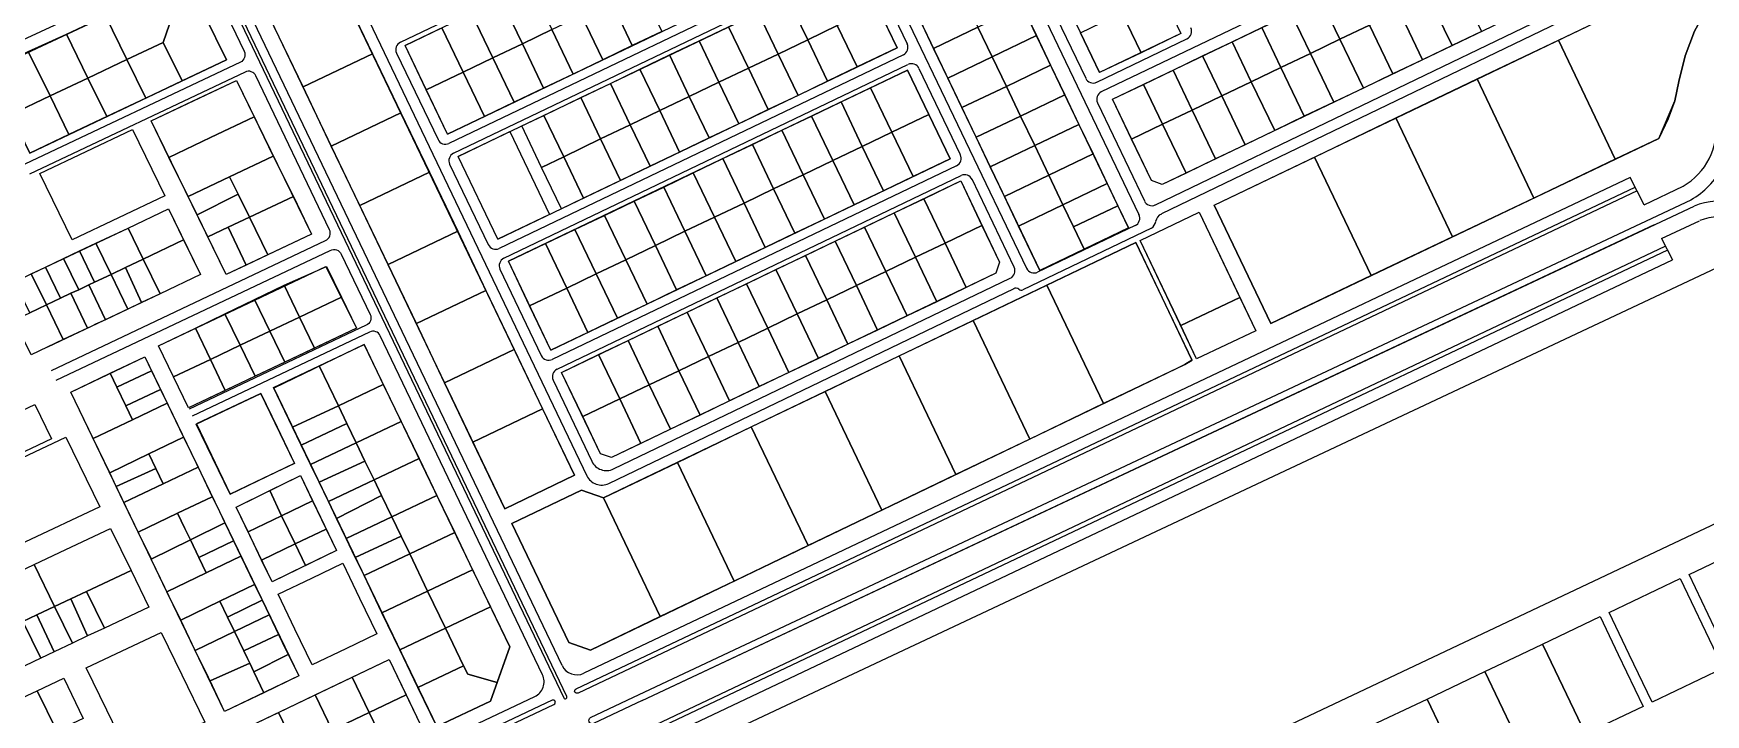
# Model space of a CAD drawing. Header units: metres. Extents: x 678805 to 1359287, y 2747329 to 5497370.
# Drawn here: x 679315 to 680335, y 2747953 to 2748369 of the extents above; entities that cross this region are included whole.
import ezdxf

# ---------------------------------------------------------------- set-up
doc = ezdxf.new("R2010")
doc.units = ezdxf.units.M
for name, color, linetype in [('00_XREF_TWQ_URBAN CONTEXT', 7, 'Continuous'), ('XREF_MON_EIT SUPPORT$0$L-Límite Acera', 9, 'Continuous'), ('XREF_MON_EIT SUPPORT$0$L-Límite Parcela', 5, 'Continuous'), ('XREF_MON_URBAN CONTEXT$0$Parcel', 7, 'Continuous'), ('XREF_MON_URBAN CONTEXT$0$XREF_MON_EIT SUPPORT', 7, 'Continuous')]:
    doc.layers.add(name, color=color, linetype=linetype)

# ---------------------------------------------------------------- blocks, each defined once
blk = doc.blocks.new('XREF_MON_EIT SUPPORT')
at = {"layer": 'XREF_MON_EIT SUPPORT$0$L-Límite Acera'}
for p, q in [((679833.7, 2748584.1), (679989.8, 2748258.2)), ((679921.3, 2748225.4), (679765.2, 2748551.3)), ((679872.4, 2748518.4), (679957.3, 2748341.3)), ((679539.3, 2748363.3), (679785.8, 2748481.4)), ((680245.7, 2748466.6), (679966.8, 2748333)), ((679497.6, 2748423.4), (679653, 2748099)), ((679571.7, 2748295.6), (679818.2, 2748413.7)), ((679637.9, 2747983.3), (679440.3, 2748395.9)), ((679999.8, 2748264.1), (680251.7, 2748385.2)), ((680257, 2748380.5), (680003.5, 2748258.6)), ((679964, 2748338.9), (680019.1, 2748365.4)), ((679602.4, 2748231.6), (679848.9, 2748349.7)), ((679964.5, 2748326.3), (679993.1, 2748266.5)), ((679634.8, 2748163.9), (679881.3, 2748282.1)), ((680289.5, 2748280.9), (679651.2, 2747978.6)), ((679987.4, 2748251.5), (679928, 2748223.1)), ((679666.3, 2748094.3), (679913.7, 2748213.2))]:
    blk.add_line(p, q, dxfattribs=at)
for points in [[(679188.2, 2748904.9), (679638.9, 2747963.6, 0.412975), (679640.3, 2747963.1), (679640.3, 2747963.1, 0.415453), (679640.7, 2747964.4), (679190, 2748905.7)], [(679242.8, 2748334.3), (679407.7, 2748410.6, -0.410344), (679420.9, 2748405.8), (679443.9, 2748357.8, -0.415536), (679441.6, 2748351.1), (679310.2, 2748288.9)], [(679539.3, 2748363.3, 0.414213), (679536.9, 2748356.6)], [(679846.1, 2748355.6, 0.414214), (679848.4, 2748362.3)], [(679326.4, 2748163.2), (679493.6, 2748242.4, 0.41547), (679496, 2748249), (679451.1, 2748342.8, 0.412893), (679444.5, 2748345.1), (679313, 2748282.9)], [(679562.2, 2748303.9, 0.414214), (679568.8, 2748301.6)], [(679571.7, 2748295.6, 0.414213), (679569.3, 2748288.9)], [(679878.5, 2748288, 0.414214), (679880.8, 2748294.7)], [(679632.4, 2748157.3), (679656, 2748107.8, 0.415403), (679669.3, 2748103.1), (679911.3, 2748219.4, 0.413781), (679913.7, 2748226.1), (679888, 2748279.7)], [(680293.7, 2748272.6), (679647.6, 2747966.5, -0.412975), (679645.6, 2747967.3), (679645.7, 2747967, -0.415453), (679646.4, 2747969), (680292.5, 2748275)], [(679592.8, 2748239.9, 0.414214), (679599.5, 2748237.5)], [(679329.3, 2748157.2), (679496.5, 2748236.4, -0.412958), (679503.2, 2748234.1), (679520.8, 2748197.3, -0.415519), (679518.4, 2748190.7), (679410.3, 2748139.5)], [(679602.4, 2748231.6, 0.414213), (679600, 2748224.9)], [(680312.2, 2748236.6), (679665.1, 2747930, -0.412975), (679663.1, 2747930.7), (679663.2, 2747930.5, -0.415453), (679663.9, 2747932.5), (680310.8, 2748238.9)], [(679696.4, 2747861.1), (679670.9, 2747914.4, -0.415453), (679675.6, 2747927.7), (680315.3, 2748230.7)], [(679460.7, 2747888.3), (679621.2, 2747964.3, 0.415453), (679625.9, 2747977.7), (679527, 2748184.3, 0.412909), (679520.4, 2748186.6), (679412.3, 2748135.4)], [(679625.2, 2748172.2, 0.414214), (679631.9, 2748169.9)], [(679634.8, 2748163.9, 0.414213), (679632.4, 2748157.3)], [(679686.7, 2747961.9), (679657.1, 2747947.9, -0.412975), (679654.4, 2747948.9), (679654.4, 2747948.9, -0.415453), (679655.3, 2747951.5), (679685, 2747965.6)], [(679464.8, 2747880), (679632.9, 2747959.6, 0.415453), (679633.6, 2747961.6), (679633.8, 2747961.3, 0.412975), (679631.8, 2747962.1), (679463.6, 2747882.4)]]:
    blk.add_lwpolyline(points, format="xyb", dxfattribs=at)
for points in [[(679815.4, 2748419.7), (679568.8, 2748301.6)], [(679824.9, 2748411.4), (679848.4, 2748362.3)], [(679536.9, 2748356.6), (679562.2, 2748303.9)], [(679846.1, 2748355.6), (679599.5, 2748237.5)], [(679855.6, 2748347.3), (679880.8, 2748294.8)], [(679569.3, 2748288.9), (679592.8, 2748239.9)], [(679878.5, 2748288), (679631.9, 2748169.9)], [(680298, 2748264.2), (680289.5, 2748280.9)], [(680298, 2748264.2), (680321.8, 2748275.6)], [(679685, 2747965.6), (680326.6, 2748267.2)], [(679686.7, 2747961.9), (680328.4, 2748263.4)], [(679686.7, 2747961.9), (680304.3, 2748252.1)], [(679997.4, 2748249.9), (679918.9, 2748212.3)], [(680308.6, 2748243.6), (680331.7, 2748254.4)], [(680308.6, 2748243.6), (680315.3, 2748230.7)], [(679600, 2748224.9), (679625.2, 2748172.2)]]:
    blk.add_lwpolyline(points, dxfattribs=at)
for centre, radius, start, end in [((680016.9, 2748369.9), 5, 295.5961, 25.5961), ((679851.1, 2748345.2), 5, 25.5961, 115.5961), ((679961.8, 2748343.4), 5, 205.5962, 295.5961), ((679969, 2748328.5), 5, 115.5961, 205.5962), ((680301.7, 2748310.6), 40.4, 299.7756, 6.1706), ((679883.5, 2748277.5), 5, 25.5961, 115.5961), ((680301.7, 2748310.6), 50, 299.8127, 331.762), ((679997.6, 2748268.6), 5, 205.5962, 295.6807), ((680344.4, 2748223.5), 43, 75.8196, 111.8216), ((679985.3, 2748256), 5, 295.5961, 25.5962), ((679994, 2748254.9), 6.05, 304.7811, 352.2583), ((680006.3, 2748252.7), 6.49, 115.7553, 168.4218), ((680344.4, 2748223.5), 33.4, 35.1588, 111.8216), ((679925.8, 2748227.6), 5, 205.5961, 295.5961), ((679914.7, 2748210.5), 2.93, 49.5851, 120.2754), ((679918.2, 2748214.9), 2.74, 233.8814, 284.8677), ((679662, 2748103.3), 10, 205.5961, 295.6807), ((679646.9, 2747987.6), 10, 205.588, 295.3456)]:
    blk.add_arc(centre, radius, start, end, dxfattribs=at)
at = {"layer": 'XREF_MON_EIT SUPPORT$0$L-Límite Parcela'}
blk.add_line((680491.9, 2748141), (679764.4, 2747797), dxfattribs=at)
for points in [[(679771.1, 2748554.5), (679929.3, 2748224.2), (679983.5, 2748250.1), (679825.2, 2748580.4)], [(679931.2, 2748544.4), (680015.4, 2748368.5)], [(679881.6, 2748520.6), (679965.8, 2748344.8)], [(679785.6, 2748478), (679542.1, 2748361.3)], [(680035.6, 2748264), (680070.2, 2748191.7), (680306.9, 2748304.6), (680316.8, 2748327.6), (680319.2, 2748339.3), (680323.1, 2748355), (680328.8, 2748370.1), (680335.3, 2748381.8), (680344.9, 2748397), (680352.1, 2748407.8), (680356.4, 2748420.5), (680355.4, 2748439.2), (680345.2, 2748460.5)], [(679568, 2748307.2), (679811.5, 2748423.9)], [(680035.6, 2748264), (680268.3, 2748375.4), (680287, 2748428.8)], [(679491.6, 2748420.3), (679458.2, 2748404.3), (679453.5, 2748391), (679603, 2748078.9)], [(679645.4, 2748099.3), (679491.6, 2748420.3)], [(679818, 2748410.3), (679574.5, 2748293.7)], [(679842.2, 2748359.8), (679818, 2748410.3)], [(680015.4, 2748368.5), (679965.8, 2748344.8)], [(679568, 2748307.2), (679542.1, 2748361.3)], [(679598.7, 2748243.2), (679842.2, 2748359.8)], [(679848.7, 2748346.3), (679605.2, 2748229.7)], [(679874.6, 2748292.2), (679848.7, 2748346.3)], [(679598.7, 2748243.2), (679574.5, 2748293.7)], [(679631.1, 2748175.5), (679874.6, 2748292.2)], [(679300.7, 2748215.8), (679373.1, 2748250), (679397.7, 2748261.7), (679417.3, 2748221.6), (679392.7, 2748209.9), (679323.9, 2748177.4)], [(679631.1, 2748175.5), (679605.2, 2748229.7)], [(679764.4, 2747797), (679702.6, 2747925.2), (680345.6, 2748227.4)], [(679338.2, 2748150), (679383.4, 2748171.4), (679477.2, 2747976.9), (679432, 2747955.2), (679338.2, 2748150)], [(679478.3, 2748099.2), (679500.3, 2748053.5), (679461.1, 2748034.3), (679439.1, 2748079.8), (679478.3, 2748099.2)], [(679603, 2748078.9), (679645.4, 2748099.3)], [(679438.5, 2747942), (679532.3, 2747987), (679553.8, 2747942.5), (679459.6, 2747898.3), (679438.5, 2747942)]]:
    blk.add_lwpolyline(points, dxfattribs=at)
for points in [[(679973.6, 2748328.5), (680245.1, 2748458.6), (680260, 2748427.3), (680248.1, 2748393.5), (680004, 2748276.6), (679997.4, 2748278.9)], [(679433.1, 2748352.5), (679420, 2748379.3), (679383.5, 2748390.5), (679288.6, 2748346.1), (679313.2, 2748295.7)], [(679432.9, 2748221.7), (679387.1, 2748315.4), (679439.2, 2748340), (679485, 2748246.3)], [(679668, 2748110.1), (679661.3, 2748112.4), (679637.6, 2748162), (679881.1, 2748278.7), (679904.8, 2748229.1), (679902.5, 2748222.4)], [(680026.6, 2748259.6), (680061, 2748187.4), (680025, 2748170.2), (679990.6, 2748242.4)], [(679663.1, 2748085.5), (679649.8, 2748090.2), (679607.3, 2748069.9), (679642, 2747997.4), (679655.3, 2747992.7), (680017.8, 2748166.8), (680022.2, 2748169.5), (679987.8, 2748241.1)], [(679493.8, 2748226.5), (679512.4, 2748188.9), (679410, 2748140.4), (679391.7, 2748178.2)], [(679561.4, 2747946.1), (679594.2, 2747961.5), (679606, 2747994.7), (679517.1, 2748179), (679462, 2748152.4)], [(679435.3, 2748087.7), (679474.7, 2748106.6), (679454.2, 2748149.2), (679414.8, 2748130.6)]]:
    blk.add_lwpolyline(points, close=True, dxfattribs=at)
blk = doc.blocks.new('XREF_MON_URBAN CONTEXT')
at = {"layer": 'XREF_MON_URBAN CONTEXT$0$Parcel'}
for points in [[(679522.3, 2748356.3), (679479.9, 2748336), (679453.5, 2748391), (679458.2, 2748404.3), (679491.6, 2748420.3), (679522.3, 2748356.3)], [(679631.7, 2748371), (679613.7, 2748362.4), (679600.7, 2748389.4), (679618.7, 2748398), (679631.7, 2748371)], [(679698.8, 2748369.9), (679680.7, 2748361.2), (679667.8, 2748388.3), (679685.8, 2748396.9), (679698.8, 2748369.9)], [(679805.7, 2748373.4), (679787.7, 2748364.8), (679775.6, 2748390), (679793.6, 2748398.7), (679805.7, 2748373.4)], [(679991.1, 2748356.9), (679979.4, 2748381.2), (680003.8, 2748392.9), (680015.4, 2748368.5), (679991.1, 2748356.9)], [(680130.5, 2748373.7), (680112.4, 2748365.1), (680100.8, 2748389.4), (680118.8, 2748398.1), (680130.5, 2748373.7)], [(680198.8, 2748369.9), (680180.8, 2748361.3), (680166.5, 2748391), (680184.6, 2748399.7), (680198.8, 2748369.9)], [(680335.3, 2748381.8), (680328.8, 2748370.1), (680323.1, 2748355), (680319.2, 2748339.3), (680316.8, 2748327.6), (680312.7, 2748316.6), (680306.9, 2748304.6), (680280.4, 2748292), (680245.7, 2748364.6), (680268.3, 2748375.4), (680277.6, 2748402.1), (680335.3, 2748381.8)], [(679402.1, 2748384.8), (679394.6, 2748363.2), (679372.4, 2748352.7), (679359.4, 2748379.3), (679383.3, 2748390.6), (679402.1, 2748384.8)], [(679406.1, 2748339.7), (679394.6, 2748363.2), (679402.1, 2748384.8), (679420, 2748379.3), (679433.1, 2748352.5), (679406.1, 2748339.7)], [(679613.7, 2748362.4), (679595.6, 2748353.7), (679582.7, 2748380.8), (679600.7, 2748389.4), (679613.7, 2748362.4)], [(679680.7, 2748361.2), (679662.7, 2748352.6), (679649.7, 2748379.6), (679667.8, 2748388.3), (679680.7, 2748361.2)], [(679787.7, 2748364.8), (679769.7, 2748356.1), (679757.6, 2748381.4), (679775.6, 2748390), (679787.7, 2748364.8)], [(679817.8, 2748348.2), (679805.7, 2748373.4), (679830.1, 2748385.1), (679842.2, 2748359.8), (679817.8, 2748348.2)], [(679891.6, 2748372.4), (679864.5, 2748359.5), (679855.9, 2748377.5), (679883, 2748390.4), (679891.6, 2748372.4)], [(679927.3, 2748367.3), (679900.2, 2748354.4), (679891.6, 2748372.4), (679918.6, 2748385.4), (679927.3, 2748367.3)], [(680112.4, 2748365.1), (680094.4, 2748356.5), (680082.7, 2748380.8), (680100.8, 2748389.4), (680112.4, 2748365.1)], [(680162.8, 2748352.6), (680144.7, 2748344), (680130.5, 2748373.7), (680148.5, 2748382.4), (680162.8, 2748352.6)], [(680180.8, 2748361.3), (680162.8, 2748352.6), (680148.5, 2748382.4), (680166.5, 2748391), (680180.8, 2748361.3)], [(679372.4, 2748352.7), (679348.6, 2748341.4), (679335.5, 2748368.1), (679359.4, 2748379.3), (679372.4, 2748352.7)], [(679577.6, 2748345.1), (679555, 2748334.3), (679542.1, 2748361.3), (679564.6, 2748372.1), (679577.6, 2748345.1)], [(679595.6, 2748353.7), (679577.6, 2748345.1), (679564.6, 2748372.1), (679582.7, 2748380.8), (679595.6, 2748353.7)], [(679662.7, 2748352.6), (679644.7, 2748343.9), (679631.7, 2748371), (679649.7, 2748379.6), (679662.7, 2748352.6)], [(679751.6, 2748347.5), (679733.6, 2748338.9), (679721.5, 2748364.1), (679739.5, 2748372.7), (679751.6, 2748347.5)], [(679769.7, 2748356.1), (679751.6, 2748347.5), (679739.5, 2748372.7), (679757.6, 2748381.4), (679769.7, 2748356.1)], [(679817.8, 2748348.2), (679799.8, 2748339.5), (679787.7, 2748364.8), (679805.7, 2748373.4), (679817.8, 2748348.2)], [(679900.2, 2748354.4), (679873.2, 2748341.4), (679864.5, 2748359.5), (679891.6, 2748372.4), (679900.2, 2748354.4)], [(679991.1, 2748356.9), (679965.8, 2748344.8), (679954.2, 2748369.1), (679979.4, 2748381.2), (679991.1, 2748356.9)], [(680076.4, 2748347.8), (680058.3, 2748339.2), (680046.6, 2748363.5), (680064.7, 2748372.2), (680076.4, 2748347.8)], [(680094.4, 2748356.5), (680076.4, 2748347.8), (680064.7, 2748372.2), (680082.7, 2748380.8), (680094.4, 2748356.5)], [(680144.7, 2748344), (680126.7, 2748335.3), (680112.4, 2748365.1), (680130.5, 2748373.7), (680144.7, 2748344)], [(679348.6, 2748341.4), (679325.5, 2748330.5), (679312.2, 2748357.6), (679335.5, 2748368.1), (679348.6, 2748341.4)], [(679406.1, 2748339.7), (679383.9, 2748329.2), (679372.4, 2748352.7), (679394.6, 2748363.2), (679406.1, 2748339.7)], [(679626.6, 2748335.3), (679608.6, 2748326.7), (679595.6, 2748353.7), (679613.7, 2748362.4), (679626.6, 2748335.3)], [(679644.7, 2748343.9), (679626.6, 2748335.3), (679613.7, 2748362.4), (679631.7, 2748371), (679644.7, 2748343.9)], [(679733.6, 2748338.9), (679715.5, 2748330.2), (679703.5, 2748355.5), (679721.5, 2748364.1), (679733.6, 2748338.9)], [(679799.8, 2748339.5), (679781.8, 2748330.9), (679769.7, 2748356.1), (679787.7, 2748364.8), (679799.8, 2748339.5)], [(679935.9, 2748349.3), (679908.9, 2748336.3), (679900.2, 2748354.4), (679927.3, 2748367.3), (679935.9, 2748349.3)], [(680058.3, 2748339.2), (680040.3, 2748330.5), (680028.6, 2748354.9), (680046.6, 2748363.5), (680058.3, 2748339.2)], [(680126.7, 2748335.3), (680108.6, 2748326.7), (680094.4, 2748356.5), (680112.4, 2748365.1), (680126.7, 2748335.3)], [(680280.4, 2748292), (680230.7, 2748268.3), (680196.1, 2748340.9), (680245.7, 2748364.6), (680280.4, 2748292)], [(679325.5, 2748330.5), (679301.7, 2748319.2), (679288.6, 2748346.1), (679312.2, 2748357.6), (679325.5, 2748330.5)], [(679383.9, 2748329.2), (679360.1, 2748317.9), (679348.6, 2748341.4), (679372.4, 2748352.7), (679383.9, 2748329.2)], [(679539.6, 2748320.2), (679497.1, 2748299.9), (679479.9, 2748336), (679522.3, 2748356.3), (679539.6, 2748320.2)], [(679608.6, 2748326.7), (679590.6, 2748318), (679577.6, 2748345.1), (679595.6, 2748353.7), (679608.6, 2748326.7)], [(679715.5, 2748330.2), (679697.5, 2748321.6), (679685.4, 2748346.8), (679703.5, 2748355.5), (679715.5, 2748330.2)], [(679781.8, 2748330.9), (679763.7, 2748322.2), (679751.6, 2748347.5), (679769.7, 2748356.1), (679781.8, 2748330.9)], [(679908.9, 2748336.3), (679881.8, 2748323.4), (679873.2, 2748341.4), (679900.2, 2748354.4), (679908.9, 2748336.3)], [(680040.3, 2748330.5), (680022.2, 2748321.9), (680010.6, 2748346.2), (680028.6, 2748354.9), (680040.3, 2748330.5)], [(680108.6, 2748326.7), (680090.6, 2748318.1), (680076.4, 2748347.8), (680094.4, 2748356.5), (680108.6, 2748326.7)], [(679360.1, 2748317.9), (679337, 2748307), (679325.5, 2748330.5), (679348.6, 2748341.4), (679360.1, 2748317.9)], [(679590.6, 2748318), (679568, 2748307.2), (679555, 2748334.3), (679577.6, 2748345.1), (679590.6, 2748318)], [(679697.5, 2748321.6), (679679.5, 2748312.9), (679667.4, 2748338.2), (679685.4, 2748346.8), (679697.5, 2748321.6)], [(679763.7, 2748322.2), (679745.7, 2748313.6), (679733.6, 2748338.9), (679751.6, 2748347.5), (679763.7, 2748322.2)], [(679861.6, 2748319.2), (679839.1, 2748308.4), (679826.1, 2748335.5), (679848.7, 2748346.3), (679861.6, 2748319.2)], [(679944.6, 2748331.3), (679917.5, 2748318.3), (679908.9, 2748336.3), (679935.9, 2748349.3), (679944.6, 2748331.3)], [(680022.2, 2748321.9), (680004.2, 2748313.3), (679992.5, 2748337.6), (680010.6, 2748346.2), (680022.2, 2748321.9)], [(680090.6, 2748318.1), (680072.6, 2748309.4), (680058.3, 2748339.2), (680076.4, 2748347.8), (680090.6, 2748318.1)], [(679450.1, 2748317.7), (679423.4, 2748305.1), (679398, 2748293.1), (679387.1, 2748315.4), (679412.5, 2748327.4), (679439.2, 2748340), (679450.1, 2748317.7)], [(679679.5, 2748312.9), (679661.4, 2748304.3), (679649.3, 2748329.5), (679667.4, 2748338.2), (679679.5, 2748312.9)], [(679745.7, 2748313.6), (679727.6, 2748305), (679715.5, 2748330.2), (679733.6, 2748338.9), (679745.7, 2748313.6)], [(679839.1, 2748308.4), (679821, 2748299.8), (679808.1, 2748326.9), (679826.1, 2748335.5), (679839.1, 2748308.4)], [(679917.5, 2748318.3), (679890.5, 2748305.3), (679881.8, 2748323.4), (679908.9, 2748336.3), (679917.5, 2748318.3)], [(679953.2, 2748313.2), (679926.2, 2748300.3), (679917.5, 2748318.3), (679944.6, 2748331.3), (679953.2, 2748313.2)], [(680004.2, 2748313.3), (679985.3, 2748304.2), (679973.6, 2748328.5), (679992.5, 2748337.6), (680004.2, 2748313.3)], [(680072.6, 2748309.4), (680054.5, 2748300.8), (680040.3, 2748330.5), (680058.3, 2748339.2), (680072.6, 2748309.4)], [(680230.7, 2748268.3), (680181.1, 2748244.6), (680146.5, 2748317.1), (680196.1, 2748340.9), (680230.7, 2748268.3)], [(679337, 2748307), (679313.2, 2748295.7), (679301.7, 2748319.2), (679325.5, 2748330.5), (679337, 2748307)], [(679661.4, 2748304.3), (679638.9, 2748293.5), (679626.8, 2748318.7), (679649.3, 2748329.5), (679661.4, 2748304.3)], [(679709.6, 2748296.3), (679691.6, 2748287.7), (679679.5, 2748312.9), (679697.5, 2748321.6), (679709.6, 2748296.3)], [(679727.6, 2748305), (679709.6, 2748296.3), (679697.5, 2748321.6), (679715.5, 2748330.2), (679727.6, 2748305)], [(679821, 2748299.8), (679803, 2748291.2), (679790, 2748318.2), (679808.1, 2748326.9), (679821, 2748299.8)], [(680036.5, 2748292.1), (680018.5, 2748283.5), (680004.2, 2748313.3), (680022.2, 2748321.9), (680036.5, 2748292.1)], [(680054.5, 2748300.8), (680036.5, 2748292.1), (680022.2, 2748321.9), (680040.3, 2748330.5), (680054.5, 2748300.8)], [(679461.7, 2748293.9), (679435, 2748281.3), (679409.7, 2748269.3), (679398, 2748293.1), (679423.4, 2748305.1), (679450.1, 2748317.7), (679461.7, 2748293.9)], [(679556.9, 2748284.1), (679514.4, 2748263.8), (679497.1, 2748299.9), (679539.6, 2748320.2), (679556.9, 2748284.1)], [(679638.9, 2748293.5), (679625.4, 2748287), (679613.3, 2748312.3), (679626.8, 2748318.7), (679638.9, 2748293.5)], [(679691.6, 2748287.7), (679673.5, 2748279), (679661.4, 2748304.3), (679679.5, 2748312.9), (679691.6, 2748287.7)], [(679803, 2748291.2), (679785, 2748282.5), (679772, 2748309.6), (679790, 2748318.2), (679803, 2748291.2)], [(679852, 2748281.4), (679839.1, 2748308.4), (679861.6, 2748319.2), (679874.6, 2748292.2), (679852, 2748281.4)], [(679926.2, 2748300.3), (679899.1, 2748287.3), (679890.5, 2748305.3), (679917.5, 2748318.3), (679926.2, 2748300.3)], [(679961.9, 2748295.2), (679934.8, 2748282.2), (679926.2, 2748300.3), (679953.2, 2748313.2), (679961.9, 2748295.2)], [(680018.5, 2748283.5), (680004, 2748276.6), (679997.4, 2748278.9), (679985.3, 2748304.2), (680004.2, 2748313.3), (680018.5, 2748283.5)], [(680181.1, 2748244.6), (680131.4, 2748221), (680096.9, 2748293.3), (680146.5, 2748317.1), (680181.1, 2748244.6)], [(679395.5, 2748269.7), (679339, 2748242.9), (679319.3, 2748283.3), (679375.8, 2748310), (679395.5, 2748269.7)], [(679630.2, 2748258.3), (679598.7, 2748243.2), (679574.5, 2748293.7), (679606, 2748308.8), (679630.2, 2748258.3)], [(679673.5, 2748279), (679651, 2748268.2), (679638.9, 2748293.5), (679661.4, 2748304.3), (679673.5, 2748279)], [(679766.9, 2748273.9), (679748.9, 2748265.2), (679735.9, 2748292.3), (679754, 2748300.9), (679766.9, 2748273.9)], [(679785, 2748282.5), (679766.9, 2748273.9), (679754, 2748300.9), (679772, 2748309.6), (679785, 2748282.5)], [(679852, 2748281.4), (679834, 2748272.7), (679821, 2748299.8), (679839.1, 2748308.4), (679852, 2748281.4)], [(679474.1, 2748269.3), (679447.1, 2748256.6), (679440.3, 2748270.6), (679435, 2748281.3), (679461.7, 2748293.9), (679474.1, 2748269.3)], [(679651, 2748268.2), (679637.5, 2748261.8), (679625.4, 2748287), (679638.9, 2748293.5), (679651, 2748268.2)], [(679748.9, 2748265.2), (679730.9, 2748256.6), (679717.9, 2748283.7), (679735.9, 2748292.3), (679748.9, 2748265.2)], [(679816, 2748264.1), (679797.9, 2748255.5), (679785, 2748282.5), (679803, 2748291.2), (679816, 2748264.1)], [(679834, 2748272.7), (679816, 2748264.1), (679803, 2748291.2), (679821, 2748299.8), (679834, 2748272.7)], [(679934.8, 2748282.2), (679907.7, 2748269.3), (679899.1, 2748287.3), (679926.2, 2748300.3), (679934.8, 2748282.2)], [(679970.5, 2748277.1), (679943.4, 2748264.2), (679934.8, 2748282.2), (679961.9, 2748295.2), (679970.5, 2748277.1)], [(680131.4, 2748221), (680070.2, 2748191.7), (680035.6, 2748264), (680096.9, 2748293.3), (680131.4, 2748221)], [(679440.3, 2748270.6), (679415.2, 2748258), (679409.7, 2748269.3), (679435, 2748281.3), (679440.3, 2748270.6)], [(679574.2, 2748248.1), (679531.7, 2748227.7), (679514.4, 2748263.8), (679556.9, 2748284.1), (679574.2, 2748248.1)], [(679730.9, 2748256.6), (679712.8, 2748248), (679699.9, 2748275), (679717.9, 2748283.7), (679730.9, 2748256.6)], [(679797.9, 2748255.5), (679779.9, 2748246.8), (679766.9, 2748273.9), (679785, 2748282.5), (679797.9, 2748255.5)], [(679943.4, 2748264.2), (679916.4, 2748251.2), (679907.7, 2748269.3), (679934.8, 2748282.2), (679943.4, 2748264.2)], [(679447.1, 2748256.6), (679434.2, 2748250.5), (679421.7, 2748244.6), (679415.2, 2748258), (679440.3, 2748270.6), (679447.1, 2748256.6)], [(679712.8, 2748248), (679694.8, 2748239.3), (679681.8, 2748266.4), (679699.9, 2748275), (679712.8, 2748248)], [(679779.9, 2748246.8), (679761.8, 2748238.2), (679748.9, 2748265.2), (679766.9, 2748273.9), (679779.9, 2748246.8)], [(679894, 2748251.6), (679871.5, 2748240.8), (679858.5, 2748267.9), (679881.1, 2748278.7), (679894, 2748251.6)], [(679977, 2748263.6), (679949.9, 2748250.7), (679943.4, 2748264.2), (679970.5, 2748277.1), (679977, 2748263.6)], [(679407, 2748242.8), (679382.3, 2748231.1), (679373.1, 2748250), (679397.7, 2748261.7), (679407, 2748242.8)], [(679458.3, 2748233.7), (679447.1, 2748256.6), (679474.1, 2748269.3), (679485, 2748246.3), (679458.3, 2748233.7)], [(679694.8, 2748239.3), (679676.7, 2748230.7), (679663.8, 2748257.7), (679681.8, 2748266.4), (679694.8, 2748239.3)], [(679761.8, 2748238.2), (679743.8, 2748229.5), (679730.9, 2748256.6), (679748.9, 2748265.2), (679761.8, 2748238.2)], [(679871.5, 2748240.8), (679853.4, 2748232.2), (679840.5, 2748259.2), (679858.5, 2748267.9), (679871.5, 2748240.8)], [(679949.9, 2748250.7), (679956.4, 2748237.1), (679929.3, 2748224.2), (679916.4, 2748251.2), (679943.4, 2748264.2), (679949.9, 2748250.7)], [(679956.4, 2748237.1), (679949.9, 2748250.7), (679977, 2748263.6), (679983.5, 2748250.1), (679956.4, 2748237.1)], [(679382.3, 2748231.1), (679371.5, 2748226), (679362.7, 2748221.7), (679353.4, 2748240.7), (679373.1, 2748250), (679382.3, 2748231.1)], [(679445.1, 2748227.4), (679432.9, 2748221.7), (679421.7, 2748244.6), (679434.2, 2748250.5), (679445.1, 2748227.4)], [(679458.3, 2748233.7), (679445.1, 2748227.4), (679434.2, 2748250.5), (679447.1, 2748256.6), (679458.3, 2748233.7)], [(679676.7, 2748230.7), (679658.7, 2748222), (679645.7, 2748249.1), (679663.8, 2748257.7), (679676.7, 2748230.7)], [(679743.8, 2748229.5), (679725.8, 2748220.9), (679712.8, 2748248), (679730.9, 2748256.6), (679743.8, 2748229.5)], [(679835.4, 2748223.5), (679817.4, 2748214.9), (679804.4, 2748241.9), (679822.4, 2748250.6), (679835.4, 2748223.5)], [(679853.4, 2748232.2), (679835.4, 2748223.5), (679822.4, 2748250.6), (679840.5, 2748259.2), (679853.4, 2748232.2)], [(679884.4, 2748213.7), (679871.5, 2748240.8), (679894, 2748251.6), (679904.8, 2748229.1), (679902.5, 2748222.4), (679884.4, 2748213.7)], [(680051.4, 2748207.7), (680015.3, 2748190.5), (679990.5, 2748242.4), (680026.6, 2748259.7), (680051.4, 2748207.7)], [(679362.7, 2748221.7), (679352.7, 2748217), (679343.4, 2748236), (679353.4, 2748240.7), (679362.7, 2748221.7)], [(679392.7, 2748209.9), (679382.3, 2748231.1), (679407, 2748242.8), (679417.3, 2748221.6), (679392.7, 2748209.9)], [(679591.4, 2748212), (679549, 2748191.7), (679531.7, 2748227.7), (679574.2, 2748248.1), (679591.4, 2748212)], [(679640.7, 2748213.4), (679618.1, 2748202.6), (679605.2, 2748229.7), (679627.7, 2748240.5), (679640.7, 2748213.4)], [(679658.7, 2748222), (679640.7, 2748213.4), (679627.7, 2748240.5), (679645.7, 2748249.1), (679658.7, 2748222)], [(679725.8, 2748220.9), (679707.7, 2748212.3), (679694.8, 2748239.3), (679712.8, 2748248), (679725.8, 2748220.9)], [(679817.4, 2748214.9), (679799.3, 2748206.2), (679786.4, 2748233.3), (679804.4, 2748241.9), (679817.4, 2748214.9)], [(679884.4, 2748213.7), (679866.4, 2748205.1), (679853.4, 2748232.2), (679871.5, 2748240.8), (679884.4, 2748213.7)], [(679968.2, 2748143), (679933.7, 2748215.2), (679987.8, 2748241.1), (680021.9, 2748169.9), (680022.1, 2748169.4), (680017.8, 2748166.8), (680013.3, 2748164.6), (679968.2, 2748143)], [(679343, 2748212.4), (679338.2, 2748210.2), (679331.9, 2748207.2), (679322.7, 2748226.2), (679333.7, 2748231.4), (679343, 2748212.4)], [(679352.7, 2748217), (679349.1, 2748215.3), (679343, 2748212.4), (679333.7, 2748231.4), (679343.4, 2748236), (679352.7, 2748217)], [(679392.7, 2748209.9), (679381.3, 2748204.5), (679371.5, 2748226), (679382.3, 2748231.1), (679392.7, 2748209.9)], [(679689.7, 2748203.6), (679671.7, 2748195), (679658.7, 2748222), (679676.7, 2748230.7), (679689.7, 2748203.6)], [(679707.7, 2748212.3), (679689.7, 2748203.6), (679676.7, 2748230.7), (679694.8, 2748239.3), (679707.7, 2748212.3)], [(679799.3, 2748206.2), (679781.3, 2748197.6), (679768.3, 2748224.7), (679786.4, 2748233.3), (679799.3, 2748206.2)], [(679866.4, 2748205.1), (679848.4, 2748196.5), (679835.4, 2748223.5), (679853.4, 2748232.2), (679866.4, 2748205.1)], [(679323.3, 2748203.1), (679313.1, 2748198.3), (679304, 2748217.3), (679314, 2748222.1), (679323.3, 2748203.1)], [(679331.9, 2748207.2), (679323.3, 2748203.1), (679314, 2748222.1), (679322.7, 2748226.2), (679331.9, 2748207.2)], [(679373, 2748200.6), (679359.3, 2748194.1), (679349.1, 2748215.3), (679352.7, 2748217), (679362.7, 2748221.7), (679373, 2748200.6)], [(679381.3, 2748204.5), (679373, 2748200.6), (679362.7, 2748221.7), (679371.5, 2748226), (679381.3, 2748204.5)], [(679503.4, 2748207.8), (679477.7, 2748195.7), (679468.4, 2748215.1), (679494.2, 2748226.6), (679503.4, 2748207.8)], [(679671.7, 2748195), (679653.6, 2748186.3), (679640.7, 2748213.4), (679658.7, 2748222), (679671.7, 2748195)], [(679781.3, 2748197.6), (679763.3, 2748189), (679750.3, 2748216), (679768.3, 2748224.7), (679781.3, 2748197.6)], [(679848.4, 2748196.5), (679830.3, 2748187.8), (679817.4, 2748214.9), (679835.4, 2748223.5), (679848.4, 2748196.5)], [(679348.3, 2748188.9), (679333.6, 2748182), (679323.3, 2748203.1), (679331.9, 2748207.2), (679338.2, 2748210.2), (679348.3, 2748188.9)], [(679359.3, 2748194.1), (679353.3, 2748191.3), (679351, 2748190.2), (679348.3, 2748188.9), (679338.2, 2748210.2), (679343, 2748212.4), (679349.1, 2748215.3), (679359.3, 2748194.1)], [(679477.7, 2748195.7), (679459.6, 2748187.1), (679450.3, 2748206.4), (679468.4, 2748215.1), (679477.7, 2748195.7)], [(679608.7, 2748175.9), (679566.2, 2748155.6), (679549, 2748191.7), (679591.4, 2748212), (679608.7, 2748175.9)], [(679653.6, 2748186.3), (679631.1, 2748175.5), (679618.1, 2748202.6), (679640.7, 2748213.4), (679653.6, 2748186.3)], [(679763.3, 2748189), (679745.2, 2748180.3), (679732.3, 2748207.4), (679750.3, 2748216), (679763.3, 2748189)], [(679830.3, 2748187.8), (679812.3, 2748179.2), (679799.3, 2748206.2), (679817.4, 2748214.9), (679830.3, 2748187.8)], [(679968.2, 2748143), (679923.2, 2748121.3), (679888.6, 2748193.6), (679933.7, 2748215.2), (679968.2, 2748143)], [(679333.6, 2748182), (679313.9, 2748172.7), (679303.6, 2748193.8), (679313.1, 2748198.3), (679323.3, 2748203.1), (679333.6, 2748182)], [(679459.6, 2748187.1), (679441.5, 2748178.5), (679432.2, 2748197.7), (679450.3, 2748206.4), (679459.6, 2748187.1)], [(679486.8, 2748176.8), (679477.7, 2748195.7), (679503.4, 2748207.8), (679512.4, 2748188.9), (679486.8, 2748176.8)], [(679727.2, 2748171.7), (679709.1, 2748163), (679696.2, 2748190.1), (679714.2, 2748198.7), (679727.2, 2748171.7)], [(679745.2, 2748180.3), (679727.2, 2748171.7), (679714.2, 2748198.7), (679732.3, 2748207.4), (679745.2, 2748180.3)], [(679812.3, 2748179.2), (679794.3, 2748170.5), (679781.3, 2748197.6), (679799.3, 2748206.2), (679812.3, 2748179.2)], [(680015.3, 2748190.5), (680051.4, 2748207.7), (680061.1, 2748187.4), (680025, 2748170.2), (680015.3, 2748190.5)], [(679423.3, 2748169.9), (679400.8, 2748159.3), (679391.7, 2748178.2), (679414.2, 2748189), (679423.3, 2748169.9)], [(679441.5, 2748178.5), (679423.3, 2748169.9), (679414.2, 2748189), (679432.2, 2748197.7), (679441.5, 2748178.5)], [(679486.8, 2748176.8), (679468.7, 2748168.2), (679459.6, 2748187.1), (679477.7, 2748195.7), (679486.8, 2748176.8)], [(679709.1, 2748163), (679691.1, 2748154.4), (679678.1, 2748181.5), (679696.2, 2748190.1), (679709.1, 2748163)], [(679776.2, 2748161.9), (679758.2, 2748153.3), (679745.2, 2748180.3), (679763.3, 2748189), (679776.2, 2748161.9)], [(679794.3, 2748170.5), (679776.2, 2748161.9), (679763.3, 2748189), (679781.3, 2748197.6), (679794.3, 2748170.5)], [(679923.2, 2748121.3), (679878.1, 2748099.7), (679843.5, 2748172), (679888.6, 2748193.6), (679923.2, 2748121.3)], [(679450.6, 2748159.6), (679432.4, 2748151), (679423.3, 2748169.9), (679441.5, 2748178.5), (679450.6, 2748159.6)], [(679468.7, 2748168.2), (679450.6, 2748159.6), (679441.5, 2748178.5), (679459.6, 2748187.1), (679468.7, 2748168.2)], [(679528.8, 2748154.7), (679501.4, 2748141.7), (679489.6, 2748166), (679517.1, 2748179), (679528.8, 2748154.7)], [(679691.1, 2748154.4), (679673.1, 2748145.8), (679660.1, 2748172.8), (679678.1, 2748181.5), (679691.1, 2748154.4)], [(679758.2, 2748153.3), (679740.1, 2748144.6), (679727.2, 2748171.7), (679745.2, 2748180.3), (679758.2, 2748153.3)], [(679387.5, 2748162.9), (679366.2, 2748153), (679362.1, 2748161.5), (679383.4, 2748171.4), (679387.5, 2748162.9)], [(679432.4, 2748151), (679409.9, 2748140.4), (679400.8, 2748159.3), (679423.3, 2748169.9), (679432.4, 2748151)], [(679626, 2748139.8), (679583.5, 2748119.5), (679566.2, 2748155.6), (679608.7, 2748175.9), (679626, 2748139.8)], [(679673.1, 2748145.8), (679650.5, 2748135), (679637.6, 2748162), (679660.1, 2748172.8), (679673.1, 2748145.8)], [(679740.1, 2748144.6), (679722.1, 2748136), (679709.1, 2748163), (679727.2, 2748171.7), (679740.1, 2748144.6)], [(679878.1, 2748099.7), (679833, 2748078), (679798.4, 2748150.3), (679843.5, 2748172), (679878.1, 2748099.7)], [(679366.2, 2748153), (679371.7, 2748141.7), (679375.8, 2748133.1), (679351.8, 2748121.6), (679338.2, 2748150), (679362.1, 2748161.5), (679366.2, 2748153)], [(679392.9, 2748151.6), (679371.7, 2748141.7), (679366.2, 2748153), (679387.5, 2748162.9), (679392.9, 2748151.6)], [(679501.4, 2748141.7), (679473.5, 2748128.5), (679461.8, 2748152.8), (679489.6, 2748166), (679501.4, 2748141.7)], [(679722.1, 2748136), (679704.1, 2748127.3), (679691.1, 2748154.4), (679709.1, 2748163), (679722.1, 2748136)], [(679397, 2748143.2), (679375.8, 2748133.1), (679371.7, 2748141.7), (679392.9, 2748151.6), (679397, 2748143.2)], [(679455.8, 2748097.5), (679435.3, 2748087.7), (679424.7, 2748109.8), (679414.7, 2748130.5), (679435.2, 2748140.2), (679454.2, 2748149.2), (679464.1, 2748128.6), (679474.7, 2748106.5), (679455.8, 2748097.5)], [(679539.7, 2748132.1), (679512.3, 2748119.1), (679506.6, 2748130.9), (679501.4, 2748141.7), (679528.8, 2748154.7), (679539.7, 2748132.1)], [(679704.1, 2748127.3), (679686, 2748118.7), (679673.1, 2748145.8), (679691.1, 2748154.4), (679704.1, 2748127.3)], [(679833, 2748078), (679788, 2748056.4), (679753.3, 2748128.7), (679798.4, 2748150.3), (679833, 2748078)], [(679326.4, 2748121.5), (679243.3, 2748082.1), (679233.1, 2748103.1), (679316.2, 2748142.4), (679326.4, 2748121.5)], [(679407, 2748122.5), (679385.8, 2748112.3), (679361.9, 2748100.8), (679351.8, 2748121.6), (679375.8, 2748133.1), (679397, 2748143.2), (679407, 2748122.5)], [(679506.6, 2748130.9), (679478.8, 2748117.6), (679473.5, 2748128.5), (679501.4, 2748141.7), (679506.6, 2748130.9)], [(679583.5, 2748119.5), (679626, 2748139.8), (679645.4, 2748099.3), (679603, 2748078.9), (679583.5, 2748119.5)], [(679686, 2748118.7), (679668, 2748110.1), (679661.3, 2748112.4), (679650.5, 2748135), (679673.1, 2748145.8), (679686, 2748118.7)], [(679512.3, 2748119.1), (679484.4, 2748105.9), (679478.8, 2748117.6), (679506.6, 2748130.9), (679512.3, 2748119.1)], [(679550.6, 2748109.5), (679523.2, 2748096.5), (679517.6, 2748107.9), (679512.3, 2748119.1), (679539.7, 2748132.1), (679550.6, 2748109.5)], [(679788, 2748056.4), (679742.9, 2748034.7), (679708.2, 2748107.1), (679753.3, 2748128.7), (679788, 2748056.4)], [(679355.8, 2748080.1), (679310.1, 2748058.5), (679289.3, 2748100.9), (679335.1, 2748122.6), (679355.8, 2748080.1)], [(679415.8, 2748104.3), (679394.6, 2748094.1), (679390.1, 2748103.4), (679385.8, 2748112.3), (679407, 2748122.5), (679415.8, 2748104.3)], [(679517.6, 2748107.9), (679489.6, 2748095.1), (679484.4, 2748105.9), (679512.3, 2748119.1), (679517.6, 2748107.9)], [(679390.1, 2748103.4), (679365.9, 2748092.5), (679361.9, 2748100.8), (679385.8, 2748112.3), (679390.1, 2748103.4)], [(679523.2, 2748096.5), (679495.3, 2748083.3), (679489.6, 2748095.1), (679517.6, 2748107.9), (679523.2, 2748096.5)], [(679561.5, 2748086.9), (679534, 2748073.9), (679527.8, 2748086.9), (679523.2, 2748096.5), (679550.6, 2748109.5), (679561.5, 2748086.9)], [(679742.9, 2748034.7), (679697.8, 2748013.1), (679663.1, 2748085.5), (679708.2, 2748107.1), (679742.9, 2748034.7)], [(679394.6, 2748094.1), (679370.6, 2748082.6), (679365.9, 2748092.5), (679390.1, 2748103.4), (679394.6, 2748094.1)], [(679424.5, 2748086.2), (679403.3, 2748076.1), (679379.3, 2748064.6), (679370.6, 2748082.6), (679394.6, 2748094.1), (679415.8, 2748104.3), (679424.5, 2748086.2)], [(679485.7, 2748083.7), (679466.8, 2748074.6), (679459.5, 2748089.9), (679478.3, 2748099.2), (679485.7, 2748083.7)], [(679466.8, 2748074.6), (679446.4, 2748064.8), (679439.1, 2748079.8), (679459.5, 2748089.9), (679466.8, 2748074.6)], [(679527.8, 2748086.9), (679500.2, 2748073), (679495.3, 2748083.3), (679523.2, 2748096.5), (679527.8, 2748086.9)], [(679534, 2748073.9), (679506.2, 2748060.7), (679500.2, 2748073), (679527.8, 2748086.9), (679534, 2748073.9)], [(679572.4, 2748064.3), (679544.9, 2748051.3), (679539.7, 2748062.2), (679534, 2748073.9), (679561.5, 2748086.9), (679572.4, 2748064.3)], [(679663.1, 2748085.5), (679697.8, 2748013.1), (679655.3, 2747992.7), (679642, 2747997.4), (679607.3, 2748069.9), (679649.8, 2748090.2), (679663.1, 2748085.5)], [(679432.2, 2748070.2), (679411.1, 2748060), (679407.8, 2748066.8), (679403.3, 2748076.1), (679424.5, 2748086.2), (679428.9, 2748077.1), (679432.2, 2748070.2)], [(679494, 2748066.5), (679475.1, 2748057.5), (679466.8, 2748074.6), (679485.7, 2748083.7), (679494, 2748066.5)], [(679375.1, 2748041.3), (679347.8, 2748028.4), (679338.1, 2748023.9), (679328.3, 2748019.2), (679315.8, 2748044.9), (679335.2, 2748054.1), (679362.3, 2748066.9), (679375.1, 2748041.3)], [(679411.1, 2748060), (679387.2, 2748048.2), (679387.1, 2748048.5), (679379.3, 2748064.6), (679403.3, 2748076.1), (679407.8, 2748066.8), (679411.1, 2748060)], [(679437.4, 2748059.3), (679416.3, 2748049.2), (679411.1, 2748060), (679432.2, 2748070.2), (679437.4, 2748059.3)], [(679475.1, 2748057.5), (679454.6, 2748047.6), (679446.4, 2748064.8), (679466.8, 2748074.6), (679475.1, 2748057.5)], [(679481.4, 2748044.3), (679475.1, 2748057.5), (679494, 2748066.5), (679500.3, 2748053.5), (679481.4, 2748044.3)], [(679539.7, 2748062.2), (679511.7, 2748049.1), (679506.2, 2748060.7), (679534, 2748073.9), (679539.7, 2748062.2)], [(679416.3, 2748049.2), (679420.8, 2748039.8), (679396.8, 2748028.3), (679387.2, 2748048.2), (679411.1, 2748060), (679416.3, 2748049.2)], [(679442, 2748050), (679420.8, 2748039.8), (679416.3, 2748049.2), (679437.4, 2748059.3), (679442, 2748050)], [(679481.4, 2748044.3), (679461.1, 2748034.3), (679454.6, 2748047.6), (679475.1, 2748057.5), (679481.4, 2748044.3)], [(679544.9, 2748051.3), (679517.1, 2748038.1), (679511.7, 2748049.1), (679539.7, 2748062.2), (679544.9, 2748051.3)], [(679583.3, 2748041.7), (679555.8, 2748028.7), (679544.9, 2748051.3), (679572.4, 2748064.3), (679583.3, 2748041.7)], [(680387.4, 2748001.4), (680363.6, 2747990), (680351.5, 2747984.2), (680348.7, 2747990), (680325.4, 2748038.8), (680361.3, 2748055.9), (680387.4, 2748001.4)], [(679450.3, 2748032.6), (679429.1, 2748022.5), (679405.2, 2748011), (679396.8, 2748028.3), (679420.8, 2748039.8), (679442, 2748050), (679450.3, 2748032.6)], [(679505.9, 2747993.5), (679485.5, 2747983.7), (679474.9, 2748005.5), (679464.7, 2748026.7), (679485.2, 2748036.5), (679504.1, 2748045.6), (679514.3, 2748024.4), (679524.9, 2748002.6), (679505.9, 2747993.5)], [(679555.8, 2748028.7), (679528, 2748015.5), (679517.1, 2748038.1), (679544.9, 2748051.3), (679555.8, 2748028.7)], [(679328.3, 2748019.2), (679317.5, 2748014.1), (679308.9, 2748010.1), (679308.9, 2748010.1), (679296.3, 2748035.6), (679296.4, 2748035.6), (679315.8, 2748044.9), (679328.3, 2748019.2)], [(679358.7, 2748006.1), (679347.8, 2748028.4), (679375.1, 2748041.3), (679385.7, 2748018.9), (679358.7, 2748006.1)], [(679594.2, 2748019.1), (679566.7, 2748006.1), (679555.8, 2748028.7), (679583.3, 2748041.7), (679594.2, 2748019.1)], [(680346.1, 2747981.7), (680302.8, 2747961), (680288.9, 2747990), (680276.6, 2748015.7), (680320, 2748036.3), (680342.1, 2747990), (680346.1, 2747981.7)], [(679358.7, 2748006.1), (679348.4, 2748001.3), (679338.1, 2748023.9), (679347.8, 2748028.4), (679358.7, 2748006.1)], [(679454.9, 2748023.1), (679433.8, 2748012.8), (679429.1, 2748022.5), (679450.3, 2748032.6), (679454.9, 2748023.1)], [(679566.7, 2748006.1), (679538.9, 2747992.9), (679528, 2748015.5), (679555.8, 2748028.7), (679566.7, 2748006.1)], [(679339.2, 2747996.9), (679328.1, 2747991.7), (679317.5, 2748014.1), (679328.3, 2748019.2), (679339.2, 2747996.9)], [(679348.4, 2748001.3), (679339.2, 2747996.9), (679328.3, 2748019.2), (679338.1, 2748023.9), (679348.4, 2748001.3)], [(679433.8, 2748012.8), (679438.1, 2748004), (679414.1, 2747992.5), (679405.2, 2748011), (679429.1, 2748022.5), (679433.8, 2748012.8)], [(679459.2, 2748014.1), (679438.1, 2748004), (679433.8, 2748012.8), (679454.9, 2748023.1), (679459.2, 2748014.1)], [(679598.2, 2747972.9), (679580.3, 2747978), (679577.8, 2747983.1), (679566.7, 2748006.1), (679594.2, 2748019.1), (679606, 2747994.7), (679598.2, 2747972.9)], [(679319.8, 2747987.7), (679300.3, 2747978.5), (679300.1, 2747978.4), (679289.4, 2748000.9), (679289.4, 2748000.9), (679298, 2748004.9), (679308.9, 2748010.1), (679308.9, 2748010.1), (679319.8, 2747987.7)], [(679328.1, 2747991.7), (679319.8, 2747987.7), (679308.9, 2748010.1), (679317.5, 2748014.1), (679328.1, 2747991.7)], [(679464.9, 2748002.2), (679443.7, 2747992.3), (679438.1, 2748004), (679459.2, 2748014.1), (679464.9, 2748002.2)], [(679577.8, 2747983.1), (679549.9, 2747969.9), (679538.9, 2747992.9), (679566.7, 2748006.1), (679577.8, 2747983.1)], [(680262.2, 2747941.6), (680239, 2747990), (680236, 2747996.3), (680271.2, 2748013.1), (680282.2, 2747990), (680297.3, 2747958.4), (680262.2, 2747941.6)], [(679419.9, 2747948.8), (679396.1, 2747937.6), (679374.1, 2747927.3), (679360.1, 2747956.1), (679347.5, 2747981.9), (679369.5, 2747992.2), (679393.3, 2748003.4), (679405.9, 2747977.6), (679419.9, 2747948.8)], [(679443.7, 2747992.3), (679446, 2747987.5), (679447.3, 2747984.7), (679423.1, 2747973.9), (679422.1, 2747976), (679414.1, 2747992.5), (679438.1, 2748004), (679443.7, 2747992.3)], [(679470.8, 2747990), (679449.9, 2747979.4), (679447.3, 2747984.7), (679446, 2747987.5), (679443.7, 2747992.3), (679464.9, 2748002.2), (679467.2, 2747997.6), (679470.8, 2747990)], [(680262.2, 2747941.6), (680227, 2747924.8), (680200.8, 2747979.6), (680222.8, 2747990), (680236, 2747996.3), (680239, 2747990), (680262.2, 2747941.6)], [(679449.9, 2747979.4), (679456, 2747966.7), (679432, 2747955.2), (679423.1, 2747973.9), (679447.3, 2747984.7), (679449.9, 2747979.4)], [(679456, 2747966.7), (679449.9, 2747979.4), (679470.8, 2747990), (679477.2, 2747976.9), (679456, 2747966.7)], [(679542.7, 2747965.5), (679520.2, 2747954.7), (679509.8, 2747976.2), (679532.3, 2747987), (679542.7, 2747965.5)], [(679345.8, 2747951), (679329.7, 2747943.5), (679317.7, 2747967.9), (679333.9, 2747975.5), (679345.8, 2747951)], [(679520.2, 2747954.7), (679497.7, 2747943.9), (679487.3, 2747965.4), (679509.8, 2747976.2), (679520.2, 2747954.7)], [(679598.2, 2747972.9), (679594.2, 2747961.5), (679561.4, 2747946.1), (679549.9, 2747969.9), (679577.8, 2747983.1), (679580.3, 2747978), (679598.2, 2747972.9)], [(680227, 2747924.8), (680191.8, 2747908), (680165.6, 2747962.8), (680200.8, 2747979.6), (680227, 2747924.8)], [(679329.7, 2747943.5), (679311.6, 2747935.2), (679299.8, 2747959.5), (679317.7, 2747967.9), (679329.7, 2747943.5)], [(679497.7, 2747943.9), (679475.2, 2747933.1), (679464.8, 2747954.6), (679487.3, 2747965.4), (679497.7, 2747943.9)], [(679531.2, 2747931.9), (679520.2, 2747954.7), (679542.7, 2747965.5), (679553.8, 2747942.5), (679531.2, 2747931.9)], [(679475.2, 2747933.1), (679448.9, 2747920.5), (679438.5, 2747942), (679464.8, 2747954.6), (679475.2, 2747933.1)], [(679531.2, 2747931.9), (679508.6, 2747921.3), (679497.7, 2747943.9), (679520.2, 2747954.7), (679531.2, 2747931.9)], [(680191.8, 2747908), (680163.8, 2747894.6), (680150.5, 2747899.3), (680128.5, 2747945.2), (680165.6, 2747962.8), (680191.8, 2747908)]]:
    blk.add_lwpolyline(points, close=True, dxfattribs=at)
at = {"layer": 'XREF_MON_URBAN CONTEXT$0$XREF_MON_EIT SUPPORT'}
blk.add_blockref('XREF_MON_EIT SUPPORT', (0, 0), dxfattribs=at)

msp = doc.modelspace()

# ---------------------------------------------------------------- block references
at = {"layer": '00_XREF_TWQ_URBAN CONTEXT'}
msp.add_blockref('XREF_MON_URBAN CONTEXT', (0, 0), dxfattribs=at)

doc.saveas('drawing.dxf')
